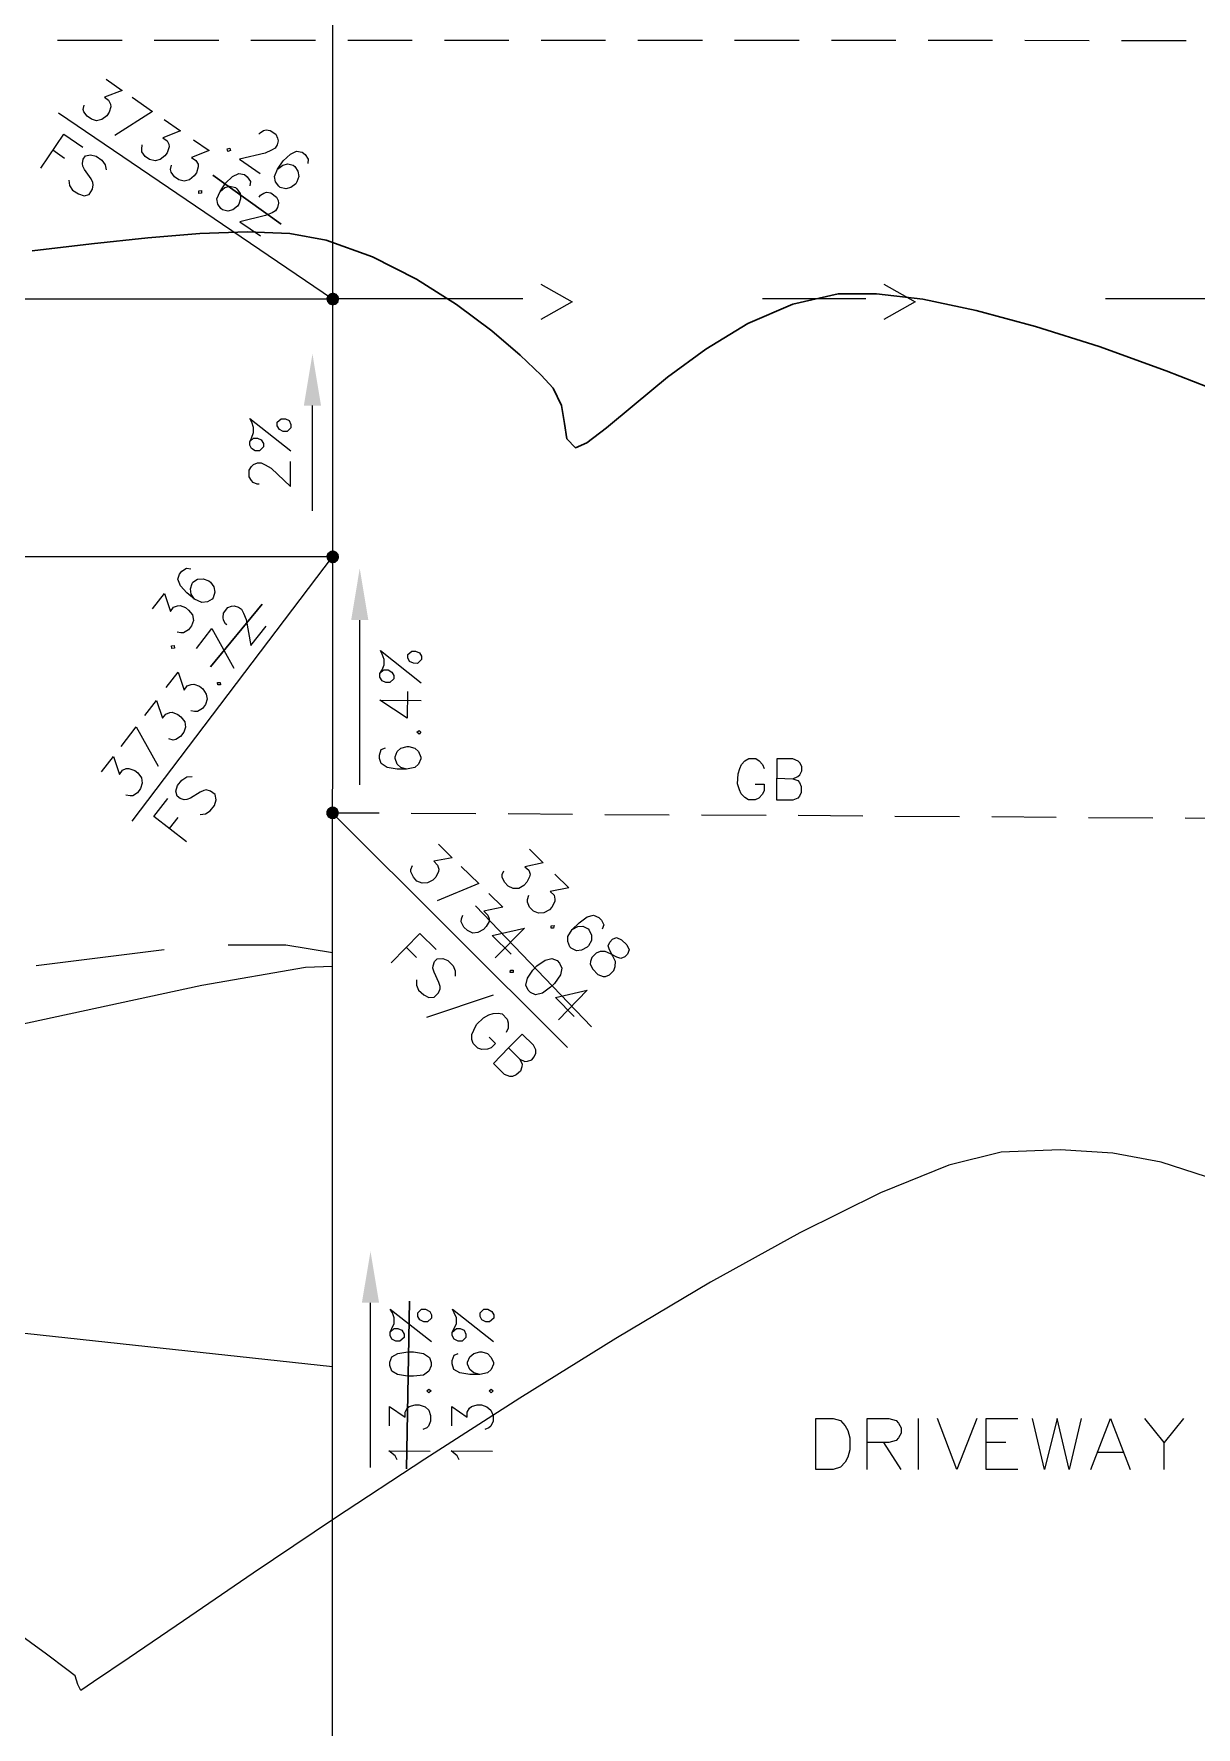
# Model space of a CAD drawing. Header units: millimetres. Extents: x -419 to 20046, y -14642 to 2638.
# Drawn here: x 10.213 to 12.466, y 7.277 to 10.56 of the extents above; entities that cross this region are included whole.
import ezdxf

# ---------------------------------------------------------------- set-up
doc = ezdxf.new("R2010")
doc.units = ezdxf.units.MM
for name, color, linetype in [('PDF11_----LN02', 7, 'Continuous'), ('PDF11_----LN03', 7, 'Continuous'), ('PDF11_----TX00', 7, 'Continuous'), ('PDF11_EXTO$BSL', 7, 'Continuous'), ('PDF11_PR-swale', 7, 'Continuous'), ('PDF11_PRPN$BSL', 7, 'Continuous'), ('PDF11_PRPN$PRPNCW', 7, 'Continuous'), ('PDF11_PRPN$PRPNDY', 7, 'Continuous'), ('PDF11_PRPN$PRPNSW', 7, 'Continuous')]:
    doc.layers.add(name, color=color, linetype=linetype)
doc.layers.add('PDF11_0', color=7, linetype='Continuous', true_color=0xb3b3b3)
doc.layers.add('PDF11_EXTO$--C3-Surface-EXTO', color=7, linetype='Continuous', true_color=0xb3b3b3)

msp = doc.modelspace()

# ---------------------------------------------------------------- hatches: boundary and pattern name
at = {"layer": 'PDF11_----TX00', "transparency": 33554559}
for points in [[(10.7534, 9.9391), (10.7367, 9.8391), (10.77, 9.8391)], [(10.845, 9.5233), (10.8284, 9.4233), (10.8617, 9.4233)], [(10.8659, 8.1998), (10.8492, 8.0998), (10.8825, 8.0998)]]:
    msp.add_hatch(color=256, dxfattribs=at).paths.add_polyline_path(points)
at = {"layer": 'PDF11_0', "transparency": 33554559}
for points in [[(10.7825, 10.0525), (10.78, 10.0466), (10.7925, 10.0458)], [(10.7925, 10.0458), (10.78, 10.0466), (10.7817, 10.04)], [(10.7925, 10.0458), (10.7817, 10.04), (10.7859, 10.035)], [(10.7925, 10.0458), (10.7875, 10.0566), (10.7825, 10.0525)], [(10.7859, 10.035), (10.7917, 10.0333), (10.7925, 10.0458)], [(10.7925, 10.0458), (10.7934, 10.0583), (10.7875, 10.0566)], [(10.7925, 10.0458), (10.7917, 10.0333), (10.7984, 10.0341)], [(10.8, 10.0558), (10.7934, 10.0583), (10.7925, 10.0458)], [(10.7925, 10.0458), (10.8042, 10.0508), (10.8, 10.0558)], [(10.7925, 10.0458), (10.805, 10.045), (10.8042, 10.0508)], [(10.8034, 10.0383), (10.805, 10.045), (10.7925, 10.0458)], [(10.7925, 10.0458), (10.7984, 10.0341), (10.8034, 10.0383)], [(10.7825, 9.5533), (10.78, 9.5474), (10.7925, 9.5458)], [(10.7925, 9.5458), (10.7884, 9.5574), (10.7825, 9.5533)], [(10.7925, 9.5458), (10.7942, 9.5583), (10.7884, 9.5574)], [(10.8, 9.5558), (10.7942, 9.5583), (10.7925, 9.5458)], [(10.7925, 9.5458), (10.8042, 9.5508), (10.8, 9.5558)], [(10.7925, 9.5458), (10.78, 9.5474), (10.7817, 9.5408)], [(10.7925, 9.5458), (10.7817, 9.5408), (10.785, 9.5358)], [(10.785, 9.5358), (10.7909, 9.5333), (10.7925, 9.5458)], [(10.7925, 9.5458), (10.7909, 9.5333), (10.7975, 9.5341)], [(10.7925, 9.5458), (10.805, 9.5441), (10.8042, 9.5508)], [(10.7925, 9.5458), (10.7975, 9.5341), (10.8025, 9.5383)], [(10.8025, 9.5383), (10.805, 9.5441), (10.7925, 9.5458)], [(10.7925, 9.0491), (10.7892, 9.0616), (10.7834, 9.0582)], [(10.7925, 9.0491), (10.7959, 9.0616), (10.7892, 9.0616)], [(10.8017, 9.0582), (10.7959, 9.0616), (10.7925, 9.0491)], [(10.7834, 9.0582), (10.78, 9.0524), (10.7925, 9.0491)], [(10.7925, 9.0491), (10.78, 9.0524), (10.78, 9.0466)], [(10.7925, 9.0491), (10.78, 9.0466), (10.7834, 9.0407)], [(10.7834, 9.0407), (10.7892, 9.0374), (10.7925, 9.0491)], [(10.7925, 9.0491), (10.7892, 9.0374), (10.7959, 9.0374)], [(10.7925, 9.0491), (10.8042, 9.0524), (10.8017, 9.0582)], [(10.7925, 9.0491), (10.8042, 9.0466), (10.8042, 9.0524)], [(10.7925, 9.0491), (10.7959, 9.0374), (10.8017, 9.0407)], [(10.8017, 9.0407), (10.8042, 9.0466), (10.7925, 9.0491)]]:
    msp.add_hatch(color=7, dxfattribs=at).paths.add_polyline_path(points)

# ---------------------------------------------------------------- linework, layer by layer
at = {"layer": 'PDF11_----LN02', "lineweight": 18}
for points in [[(3.0344, 13.4869), (3.1044, 13.2036), (3.2261, 12.6085), (3.3619, 12.1201), (3.5311, 11.6534), (3.762, 11.1034), (3.9461, 10.6859), (4.2545, 10.1366), (4.4437, 9.8083), (4.667, 9.4974), (4.777, 9.3974), (4.9721, 9.2882), (5.3429, 9.1149), (5.7963, 8.9649), (6.0763, 8.8982), (7.0289, 8.7565), (8.1348, 8.5615), (8.7415, 8.5373), (9.6108, 8.5632), (10.1533, 8.6324), (10.5392, 8.7157), (10.74, 8.7507), (10.7925, 8.7524)], [(10.4658, 8.784), (10.2175, 8.7532)], [(10.59, 8.794), (10.7017, 8.794), (10.7925, 8.779)]]:
    msp.add_lwpolyline(points, dxfattribs=at)
at = {"layer": 'PDF11_----LN03', "lineweight": 20}
msp.add_lwpolyline([(2.2718, 13.992), (2.3869, 13.9461), (2.4669, 13.8869), (2.5885, 13.7669), (2.6677, 13.6378), (2.7094, 13.5144), (2.8519, 12.901), (2.9794, 12.291), (3.0836, 11.9735), (3.2769, 11.4559), (3.577, 10.8034), (3.8711, 10.2533), (4.2928, 9.5141), (4.5095, 9.2266), (4.6137, 9.1424), (5.2913, 8.8132), (6.0547, 8.6024), (6.6872, 8.4573), (7.4173, 8.3323), (8.2015, 8.2373), (9.1516, 8.1457), (9.8908, 8.074), (10.7925, 7.9765)], dxfattribs=at)
at = {"layer": 'PDF11_----LN03', "lineweight": 30}
for points in [[(10.6925, 10.1908), (10.56, 10.2858)], [(10.5558, 9.3324), (10.6559, 9.4541)], [(11.2942, 8.6349), (11.0692, 8.869)], [(10.9359, 7.7781), (10.9417, 8.1031)]]:
    msp.add_lwpolyline(points, dxfattribs=at)
at = {"layer": 'PDF11_----TX00', "lineweight": 20}
for points in [[(10.3533, 10.4717), (10.3842, 10.45), (10.35, 10.4367), (10.3583, 10.4308), (10.3617, 10.4233), (10.3625, 10.4183), (10.3592, 10.4075), (10.355, 10.4008), (10.345, 10.3933), (10.335, 10.3908), (10.325, 10.3942), (10.3167, 10.4), (10.31, 10.4083), (10.3092, 10.4133), (10.3108, 10.4217)], [(10.4042, 10.4367), (10.4433, 10.4092), (10.37, 10.3625)], [(10.4658, 10.3933), (10.4975, 10.3717), (10.4633, 10.3583), (10.4717, 10.3525), (10.475, 10.3458), (10.4758, 10.3408), (10.4717, 10.3292), (10.4675, 10.3233), (10.4583, 10.3158), (10.4483, 10.3133), (10.4375, 10.3158), (10.4292, 10.3217), (10.4225, 10.3308), (10.4225, 10.3358), (10.4233, 10.3442)], [(10.6492, 10.365), (10.6517, 10.3675), (10.6584, 10.3725), (10.6634, 10.3733), (10.6717, 10.3725), (10.6825, 10.365), (10.6859, 10.3575), (10.6867, 10.3525), (10.685, 10.3442), (10.6809, 10.3383), (10.6742, 10.3342), (10.6617, 10.3283), (10.6117, 10.3167), (10.6517, 10.2892)], [(10.2267, 10.2992), (10.2717, 10.365), (10.3083, 10.34)], [(10.5225, 10.3542), (10.5533, 10.3333), (10.5192, 10.32), (10.5275, 10.3142), (10.5317, 10.3067), (10.5317, 10.3017), (10.5283, 10.29), (10.5242, 10.2842), (10.515, 10.2767), (10.505, 10.2742), (10.4942, 10.2767), (10.4858, 10.2825), (10.4792, 10.2917), (10.4783, 10.2967), (10.48, 10.305)], [(10.2725, 10.3183), (10.25, 10.3342)], [(10.2808, 10.2758), (10.2825, 10.2658), (10.2883, 10.2567), (10.3, 10.2492), (10.3108, 10.2458), (10.3208, 10.2483), (10.3267, 10.2583), (10.3283, 10.2667), (10.3275, 10.2717), (10.3242, 10.2783), (10.3117, 10.2967), (10.3083, 10.3033), (10.3075, 10.3083), (10.3092, 10.3167), (10.3133, 10.3233), (10.3233, 10.325), (10.3342, 10.3225), (10.345, 10.315), (10.3517, 10.3058), (10.3533, 10.2958)], [(10.6859, 10.2975), (10.6967, 10.3133), (10.7109, 10.3267), (10.7225, 10.3325), (10.7334, 10.33), (10.7392, 10.3258), (10.745, 10.3167), (10.7442, 10.3083)], [(10.5742, 10.2542), (10.585, 10.27), (10.5983, 10.2833), (10.6108, 10.2892), (10.6217, 10.2867), (10.6267, 10.2825), (10.6334, 10.2733), (10.6317, 10.265)], [(10.65, 10.2433), (10.6525, 10.2467), (10.6592, 10.2508), (10.6642, 10.2525), (10.6725, 10.2517), (10.6834, 10.2433), (10.6867, 10.2367), (10.6875, 10.2317), (10.6859, 10.2233), (10.6817, 10.2167), (10.675, 10.2125), (10.6625, 10.2075), (10.6125, 10.195), (10.6525, 10.1683)], [(10.7534, 9.6349), (10.7534, 9.8391)], [(10.6317, 9.7691), (10.635, 9.7758), (10.6392, 9.7866), (10.6392, 9.7966), (10.6359, 9.8066), (10.6317, 9.8141), (10.7117, 9.7516)], [(10.65, 9.6866), (10.6459, 9.6866), (10.6384, 9.6899), (10.635, 9.6941), (10.6309, 9.7008), (10.6309, 9.7141), (10.635, 9.7208), (10.6392, 9.7249), (10.6467, 9.7283), (10.6542, 9.7283), (10.6617, 9.7241), (10.6734, 9.7174), (10.7109, 9.6824), (10.7109, 9.7308)], [(10.525, 9.4641), (10.51, 9.4758), (10.4975, 9.4899), (10.4925, 9.5024), (10.4958, 9.5124), (10.5, 9.5183), (10.5092, 9.5241), (10.5175, 9.5224)], [(10.4433, 9.4449), (10.4667, 9.4749), (10.4783, 9.4399), (10.4842, 9.4483), (10.4917, 9.4508), (10.4967, 9.4516), (10.5075, 9.4474), (10.5133, 9.4424), (10.5208, 9.4333), (10.5225, 9.4224), (10.5192, 9.4124), (10.5133, 9.4041), (10.5033, 9.3983), (10.4983, 9.3983), (10.4908, 9.3999)], [(10.5875, 9.4141), (10.585, 9.4158), (10.5808, 9.4233), (10.58, 9.4283), (10.5808, 9.4366), (10.5892, 9.4474), (10.5967, 9.4499), (10.6017, 9.4508), (10.61, 9.4483), (10.6158, 9.4441), (10.62, 9.4366), (10.625, 9.4241), (10.6342, 9.3741), (10.6634, 9.4116)], [(10.845, 9.1041), (10.845, 9.4233)], [(10.5283, 9.3682), (10.5583, 9.4066), (10.6008, 9.3299)], [(10.8842, 9.3199), (10.8884, 9.3266), (10.8925, 9.3366), (10.8925, 9.3466), (10.8884, 9.3574), (10.885, 9.3641), (10.9642, 9.3016)], [(10.47, 9.2924), (10.4933, 9.3224), (10.505, 9.2874), (10.5108, 9.2957), (10.5183, 9.2982), (10.5233, 9.2991), (10.5342, 9.2949), (10.5408, 9.2899), (10.5475, 9.2799), (10.5492, 9.2699), (10.5458, 9.2599), (10.54, 9.2516), (10.5308, 9.2457), (10.525, 9.2457), (10.5175, 9.2474)], [(10.4283, 9.2382), (10.4508, 9.2674), (10.4625, 9.2332), (10.4692, 9.2407), (10.4767, 9.2441), (10.4817, 9.2449), (10.4925, 9.2399), (10.4983, 9.2357), (10.5058, 9.2257), (10.5075, 9.2157), (10.5042, 9.2057), (10.4975, 9.1974), (10.4883, 9.1916), (10.4833, 9.1907), (10.475, 9.1932)], [(10.9375, 9.2849), (10.9367, 9.2332), (10.8842, 9.2682), (10.9642, 9.2674)], [(10.3825, 9.1782), (10.4117, 9.2166), (10.4542, 9.1399)], [(10.3442, 9.1291), (10.3675, 9.1591), (10.3792, 9.1241), (10.385, 9.1324), (10.3925, 9.1357), (10.3975, 9.1357), (10.4092, 9.1316), (10.415, 9.1274), (10.4217, 9.1174), (10.4233, 9.1074), (10.42, 9.0966), (10.4142, 9.0882), (10.405, 9.0824), (10.4, 9.0824), (10.3917, 9.0841)], [(10.9359, 9.1341), (10.9175, 9.1341), (10.8984, 9.1374), (10.8867, 9.1449), (10.8834, 9.1549), (10.8834, 9.1616), (10.8867, 9.1724), (10.895, 9.1757)], [(11.6118, 9.1049), (11.6293, 9.1049), (11.6293, 9.0932), (11.6259, 9.0857), (11.6184, 9.0782), (11.6118, 9.0749), (11.5984, 9.0749), (11.5918, 9.0791), (11.5843, 9.0866), (11.5809, 9.0941), (11.5776, 9.1057), (11.5784, 9.1249), (11.5818, 9.1357), (11.5851, 9.1432), (11.5918, 9.1507), (11.5993, 9.1549), (11.6126, 9.1549), (11.6193, 9.1507), (11.6259, 9.1432), (11.6293, 9.1357)], [(11.6843, 9.1157), (11.6943, 9.1124), (11.6976, 9.1082), (11.7009, 9.1007), (11.7009, 9.0891), (11.6976, 9.0816), (11.6943, 9.0782), (11.6843, 9.0741), (11.6534, 9.0741), (11.6534, 9.1166), (11.6843, 9.1157), (11.6943, 9.1199), (11.6984, 9.1232), (11.7018, 9.1307), (11.7018, 9.1391), (11.6984, 9.1466), (11.6951, 9.1499), (11.6843, 9.1541), (11.6534, 9.1541), (11.6534, 9.1166)], [(10.5358, 9.0466), (10.5458, 9.0474), (10.555, 9.0532), (10.5633, 9.0641), (10.5667, 9.0749), (10.565, 9.0849), (10.5558, 9.0916), (10.5475, 9.0941), (10.5425, 9.0932), (10.5358, 9.0899), (10.5167, 9.0782), (10.51, 9.0757), (10.505, 9.0749), (10.4967, 9.0774), (10.4908, 9.0816), (10.4883, 9.0916), (10.4917, 9.1024), (10.5, 9.1132), (10.51, 9.1191), (10.52, 9.1199)], [(10.5092, 8.9932), (10.4458, 9.0424), (10.4733, 9.0774)], [(10.4925, 9.0407), (10.4758, 9.0191)], [(10.8825, 9.0491), (10.7925, 9.0491)], [(11.0701, 9.0474), (10.945, 9.0482)], [(11.2576, 9.0466), (11.1326, 9.0474)], [(11.4451, 9.0449), (11.3201, 9.0457)], [(11.6326, 9.0441), (11.5076, 9.0449)], [(11.8201, 9.0432), (11.6951, 9.0441)], [(12.0076, 9.0416), (11.8826, 9.0424)], [(12.1951, 9.0407), (12.0701, 9.0416)], [(12.3827, 9.0391), (12.2576, 9.0399)], [(12.5702, 9.0382), (12.4452, 9.0391)], [(10.9975, 8.9891), (11.0242, 8.9624), (10.9884, 8.9557), (10.9959, 8.9482), (10.9984, 8.9407), (10.9975, 8.9357), (10.9925, 8.9249), (10.9867, 8.919), (10.9767, 8.914), (10.9659, 8.9132), (10.9559, 8.9174), (10.9492, 8.9249), (10.9442, 8.9349), (10.9442, 8.9399), (10.9475, 8.9474)], [(11.1742, 8.9791), (11.2009, 8.9524), (11.1651, 8.9449), (11.1726, 8.9382), (11.1751, 8.9307), (11.1742, 8.9257), (11.1692, 8.9149), (11.1634, 8.909), (11.1534, 8.9032), (11.1426, 8.9032), (11.1326, 8.9074), (11.1259, 8.9149), (11.1209, 8.9249), (11.1209, 8.9299), (11.1242, 8.9374)], [(11.0417, 8.9457), (11.0759, 8.9124), (10.995, 8.879)], [(11.2234, 8.9307), (11.2501, 8.904), (11.2142, 8.8974), (11.2217, 8.8899), (11.2234, 8.8824), (11.2234, 8.8774), (11.2176, 8.8665), (11.2126, 8.8615), (11.2017, 8.8557), (11.1917, 8.8549), (11.1817, 8.859), (11.1742, 8.8665), (11.1701, 8.8765), (11.1701, 8.8815), (11.1726, 8.8899)], [(11.0951, 8.8932), (11.1226, 8.8665), (11.0859, 8.859), (11.0934, 8.8515), (11.0959, 8.844), (11.0959, 8.839), (11.0901, 8.829), (11.0851, 8.8232), (11.0742, 8.8174), (11.0642, 8.8165), (11.0542, 8.8215), (11.0467, 8.8282), (11.0417, 8.8382), (11.0426, 8.844), (11.0451, 8.8515)], [(11.2567, 8.8232), (11.2701, 8.8365), (11.2859, 8.8482), (11.2984, 8.8515), (11.3084, 8.8465), (11.3134, 8.8415), (11.3184, 8.8324), (11.3151, 8.824)], [(10.9059, 8.759), (10.9617, 8.8157), (10.9934, 8.7849)], [(11.1384, 8.7757), (11.1017, 8.8115), (11.1642, 8.8257), (11.1076, 8.7682)], [(10.955, 8.769), (10.935, 8.789)], [(10.955, 8.7257), (10.955, 8.7157), (10.9592, 8.7057), (10.9692, 8.6965), (10.9792, 8.6915), (10.9892, 8.6924), (10.9975, 8.7007), (11.0009, 8.7082), (11.0009, 8.7132), (10.9984, 8.7207), (10.9892, 8.7407), (10.9867, 8.7482), (10.9875, 8.7532), (10.99, 8.7615), (10.995, 8.7665), (11.0059, 8.7674), (11.0159, 8.7632), (11.0259, 8.7532), (11.03, 8.7432), (11.03, 8.7332)], [(11.2609, 8.6549), (11.2242, 8.6915), (11.2859, 8.7057), (11.2301, 8.6482)], [(10.975, 8.6532), (11.1042, 8.6965)], [(11.0959, 8.6149), (11.1084, 8.6024), (11.1001, 8.594), (11.0926, 8.5915), (11.0817, 8.5907), (11.0742, 8.5932), (11.0651, 8.6024), (11.0626, 8.6099), (11.0626, 8.6199), (11.0659, 8.6282), (11.0717, 8.639), (11.0851, 8.6524), (11.0951, 8.6582), (11.1034, 8.6607), (11.1134, 8.6615), (11.1209, 8.6599), (11.1309, 8.6499), (11.1326, 8.6424), (11.1326, 8.6324), (11.1292, 8.624)], [(11.1551, 8.5724), (11.1601, 8.5624), (11.1592, 8.5574), (11.1567, 8.549), (11.1484, 8.5415), (11.1409, 8.5382), (11.1359, 8.5382), (11.1259, 8.5424), (11.1042, 8.564), (11.1336, 8.5938), (11.1551, 8.5724), (11.1651, 8.5674), (11.1701, 8.5682), (11.1784, 8.5707), (11.1834, 8.5765), (11.1867, 8.584), (11.1867, 8.5899), (11.1817, 8.599), (11.1601, 8.6207), (11.1336, 8.5938), (11.1334, 8.594)], [(10.8659, 7.7806), (10.8659, 8.0998)], [(10.9042, 8.0431), (10.9075, 8.0498), (10.9117, 8.0598), (10.9117, 8.0706), (10.9084, 8.0806), (10.9042, 8.0873), (10.9842, 8.0248)], [(11.0242, 8.0431), (11.0284, 8.0498), (11.0325, 8.0598), (11.0325, 8.0706), (11.0284, 8.0806), (11.025, 8.0873), (11.1042, 8.0248)], [(11.0776, 7.9606), (11.0584, 7.9606), (11.0392, 7.964), (11.0275, 7.9706), (11.0242, 7.9815), (11.0242, 7.9881), (11.0284, 7.9981), (11.0359, 8.0015)], [(10.9025, 7.8615), (10.9025, 7.899), (10.9334, 7.8781), (10.9334, 7.8881), (10.9367, 7.8956), (10.9409, 7.899), (10.9525, 7.9023), (10.96, 7.9023), (10.9717, 7.8981), (10.9792, 7.8915), (10.9825, 7.8815), (10.9825, 7.8706), (10.9784, 7.8606), (10.975, 7.8573), (10.9675, 7.854)], [(11.0234, 7.8615), (11.0234, 7.899), (11.0534, 7.8781), (11.0534, 7.8881), (11.0576, 7.8956), (11.0617, 7.899), (11.0726, 7.9023), (11.0809, 7.9023), (11.0917, 7.8981), (11.0992, 7.8915), (11.1034, 7.8815), (11.1034, 7.8706), (11.0992, 7.8606), (11.0951, 7.8573), (11.0876, 7.854)], [(10.9175, 7.7956), (10.9134, 7.8031), (10.9017, 7.8131), (10.9817, 7.8123)], [(11.0375, 7.7956), (11.0342, 7.8031), (11.0225, 7.8131), (11.1026, 7.8123)]]:
    msp.add_lwpolyline(points, dxfattribs=at)
for points in [[(10.5933, 10.3383), (10.5942, 10.3333), (10.5892, 10.3317), (10.5883, 10.3367)], [(10.6959, 10.305), (10.7059, 10.3075), (10.7159, 10.305), (10.7192, 10.3025), (10.725, 10.2933), (10.7267, 10.2833), (10.7234, 10.2725), (10.7209, 10.2692), (10.7117, 10.2617), (10.7017, 10.2592), (10.6909, 10.2617), (10.6884, 10.2642), (10.6817, 10.2725), (10.68, 10.2833), (10.6859, 10.2975)], [(10.5383, 10.2558), (10.5383, 10.2508), (10.5333, 10.25), (10.5333, 10.255)], [(10.5833, 10.2617), (10.5933, 10.2642), (10.6042, 10.2617), (10.6067, 10.2592), (10.6133, 10.25), (10.6142, 10.24), (10.6108, 10.2292), (10.6083, 10.2258), (10.5992, 10.2183), (10.5892, 10.2158), (10.5792, 10.2183), (10.5758, 10.2208), (10.57, 10.2292), (10.5683, 10.24), (10.5742, 10.2542)], [(10.685, 9.8), (10.685, 9.8066), (10.6925, 9.8133), (10.7009, 9.8133), (10.7084, 9.81), (10.7117, 9.8025), (10.7117, 9.7958), (10.7042, 9.7891), (10.6967, 9.7891), (10.6892, 9.7925)], [(10.6392, 9.7758), (10.6467, 9.7758), (10.6542, 9.7724), (10.6584, 9.7658), (10.6584, 9.7591), (10.6509, 9.7516), (10.6425, 9.7516), (10.635, 9.7558), (10.6317, 9.7624), (10.6317, 9.7691)], [(10.5183, 9.4733), (10.5167, 9.4841), (10.52, 9.4941), (10.5217, 9.4966), (10.5308, 9.5024), (10.5417, 9.5033), (10.5525, 9.4991), (10.5558, 9.4966), (10.5625, 9.4874), (10.5642, 9.4774), (10.5608, 9.4666), (10.5592, 9.4641), (10.55, 9.4583), (10.5392, 9.4574), (10.525, 9.4641)], [(10.48, 9.3732), (10.485, 9.3741), (10.4858, 9.3691), (10.4808, 9.3682)], [(10.9384, 9.3499), (10.9384, 9.3566), (10.9459, 9.3632), (10.9534, 9.3632), (10.9609, 9.3599), (10.965, 9.3532), (10.965, 9.3466), (10.9567, 9.3391), (10.9492, 9.3399), (10.9417, 9.3432)], [(10.8917, 9.3266), (10.9, 9.3266), (10.9075, 9.3224), (10.9109, 9.3157), (10.9109, 9.3091), (10.9034, 9.3024), (10.8959, 9.3024), (10.8884, 9.3057), (10.8842, 9.3124), (10.8842, 9.3199)], [(10.5692, 9.3024), (10.5742, 9.3024), (10.575, 9.2974), (10.57, 9.2974)], [(10.9559, 9.2057), (10.96, 9.2091), (10.9634, 9.2057), (10.96, 9.2024)], [(10.925, 9.1374), (10.9175, 9.1441), (10.9134, 9.1549), (10.9134, 9.1582), (10.9175, 9.1682), (10.925, 9.1749), (10.9367, 9.1782), (10.94, 9.1782), (10.9517, 9.1749), (10.9592, 9.1682), (10.9634, 9.1574), (10.9634, 9.1541), (10.9592, 9.1441), (10.9517, 9.1374), (10.9359, 9.1341)], [(11.2217, 8.8315), (11.2209, 8.8257), (11.2159, 8.8257), (11.2159, 8.8307)], [(11.2676, 8.829), (11.2776, 8.8299), (11.2876, 8.8249), (11.2901, 8.8224), (11.2942, 8.8124), (11.2942, 8.8024), (11.2884, 8.7915), (11.2859, 8.789), (11.2751, 8.7832), (11.2651, 8.7824), (11.2551, 8.7874), (11.2526, 8.7899), (11.2484, 8.7999), (11.2484, 8.8099), (11.2567, 8.8232)], [(11.3526, 8.8032), (11.3626, 8.794), (11.3676, 8.784), (11.3642, 8.7757), (11.3592, 8.7707), (11.3509, 8.7674), (11.3434, 8.7699), (11.3309, 8.7765), (11.3209, 8.7807), (11.3109, 8.7807), (11.3034, 8.7774), (11.2951, 8.769), (11.2926, 8.7615), (11.2917, 8.7565), (11.2967, 8.7465), (11.3067, 8.7365), (11.3167, 8.7324), (11.3217, 8.7324), (11.3292, 8.7357), (11.3376, 8.744), (11.3401, 8.7515), (11.3409, 8.7615), (11.3359, 8.7715), (11.3292, 8.784), (11.3267, 8.7915), (11.3301, 8.799), (11.3351, 8.8049), (11.3426, 8.8082)], [(11.2276, 8.7632), (11.2326, 8.7582), (11.2367, 8.7482), (11.2342, 8.7357), (11.2226, 8.719), (11.2151, 8.7115), (11.1992, 8.6999), (11.1859, 8.6965), (11.1759, 8.7015), (11.1717, 8.7057), (11.1667, 8.7157), (11.1701, 8.729), (11.1809, 8.7449), (11.1884, 8.7532), (11.2042, 8.764), (11.2176, 8.7674)], [(11.1426, 8.7449), (11.1426, 8.7399), (11.1367, 8.7399), (11.1376, 8.7449)], [(10.9575, 8.0731), (10.9575, 8.0806), (10.965, 8.0873), (10.9725, 8.0873), (10.9809, 8.0831), (10.9842, 8.0765), (10.9842, 8.0698), (10.9767, 8.0631), (10.9692, 8.0631), (10.9617, 8.0665)], [(11.0784, 8.0731), (11.0784, 8.0806), (11.0859, 8.0873), (11.0934, 8.0873), (11.1009, 8.0831), (11.1051, 8.0765), (11.1051, 8.0698), (11.0967, 8.0631), (11.0892, 8.0631), (11.0817, 8.0665)], [(10.9117, 8.0498), (10.9192, 8.0498), (10.9267, 8.0465), (10.9309, 8.039), (10.9309, 8.0323), (10.9225, 8.0256), (10.915, 8.0256), (10.9075, 8.029), (10.9042, 8.0365), (10.9042, 8.0431)], [(11.0325, 8.0498), (11.04, 8.0498), (11.0476, 8.0465), (11.0509, 8.039), (11.0509, 8.0323), (11.0434, 8.0256), (11.0359, 8.0256), (11.0284, 8.029), (11.0242, 8.0365), (11.0242, 8.0431)], [(10.9034, 7.9781), (10.9034, 7.9848), (10.9075, 7.9948), (10.9192, 8.0015), (10.9384, 8.0048), (10.9492, 8.0048), (10.9684, 8.0015), (10.98, 7.994), (10.9834, 7.984), (10.9834, 7.9773), (10.9792, 7.9673), (10.9684, 7.9598), (10.9492, 7.9573), (10.9375, 7.9573), (10.9184, 7.9606), (10.9075, 7.9673)], [(11.0659, 7.964), (11.0584, 7.9706), (11.0542, 7.9806), (11.0542, 7.9848), (11.0584, 7.9948), (11.0659, 8.0015), (11.0776, 8.0048), (11.0817, 8.0048), (11.0926, 8.0015), (11.1001, 7.994), (11.1042, 7.984), (11.1042, 7.9806), (11.1001, 7.9706), (11.0926, 7.964), (11.0776, 7.9606)], [(10.975, 7.929), (10.9792, 7.9323), (10.9834, 7.929), (10.9792, 7.9256)], [(11.0959, 7.929), (11.1001, 7.9323), (11.1034, 7.929), (11.1001, 7.9256)]]:
    msp.add_lwpolyline(points, close=True, dxfattribs=at)
at = {"layer": 'PDF11_0', "color": 7, "lineweight": 20}
for points in [[(10.2608, 10.4067), (10.7925, 10.0458)], [(10.4042, 9.0332), (10.7925, 9.5458)], [(11.2476, 8.5949), (10.7925, 9.0491)]]:
    msp.add_lwpolyline(points, dxfattribs=at)
at = {"layer": 'PDF11_0', "lineweight": 30}
msp.add_lwpolyline([(10.21, 10.1391), (10.325, 10.1525), (10.4342, 10.1641), (10.535, 10.1725), (10.6275, 10.1758), (10.7092, 10.1725), (10.78, 10.16), (10.87, 10.1275), (10.955, 10.0841), (11.0325, 10.035), (11.1009, 9.9841), (11.1559, 9.9366), (11.1967, 9.8983), (11.2201, 9.8725), (11.2359, 9.8391), (11.2417, 9.8041), (11.2467, 9.7749), (11.2634, 9.7574), (11.2851, 9.7666), (11.3234, 9.7958), (11.3767, 9.8408), (11.4417, 9.8941), (11.5159, 9.9483), (11.5976, 9.9983), (11.6843, 10.0358), (11.7726, 10.0558), (11.8468, 10.0558), (11.9368, 10.045), (12.0401, 10.0233), (12.1551, 9.9925), (12.2785, 9.9533), (12.4085, 9.9066), (12.541, 9.855)], dxfattribs=at)
at = {"layer": 'PDF11_0', "lineweight": 18}
msp.add_lwpolyline([(12.4868, 8.344), (12.3985, 8.3723), (12.3052, 8.3898), (12.2026, 8.3965), (12.0885, 8.3915), (11.9868, 8.3665), (11.8543, 8.3132), (11.6984, 8.2357), (11.5251, 8.1398), (11.3417, 8.0306), (11.1551, 7.9148), (10.9709, 7.7965), (10.7959, 7.6814), (10.6384, 7.5756), (10.5033, 7.4831), (10.3983, 7.4114), (10.3292, 7.3648), (10.3042, 7.3481), (10.2983, 7.3598), (10.2933, 7.3764), (10.2775, 7.3889), (10.2375, 7.4189), (10.1758, 7.4639)], dxfattribs=at)
at = {"layer": 'PDF11_EXTO$--C3-Surface-EXTO', "lineweight": 30}
msp.add_lwpolyline([(10.21, 10.1391), (10.325, 10.1525), (10.4342, 10.1641), (10.535, 10.1725), (10.6275, 10.1758), (10.7092, 10.1725), (10.78, 10.16), (10.87, 10.1275), (10.955, 10.0841), (11.0325, 10.035), (11.1009, 9.9841), (11.1559, 9.9366), (11.1967, 9.8983), (11.2201, 9.8725), (11.2359, 9.8391), (11.2417, 9.8041), (11.2467, 9.7749), (11.2634, 9.7574), (11.2851, 9.7666), (11.3234, 9.7958), (11.3767, 9.8408), (11.4417, 9.8941), (11.5159, 9.9483), (11.5976, 9.9983), (11.6843, 10.0358), (11.7726, 10.0558), (11.8468, 10.0558), (11.9368, 10.045), (12.0401, 10.0233), (12.1551, 9.9925), (12.2785, 9.9533), (12.4085, 9.9066), (12.541, 9.855)], dxfattribs=at)
at = {"layer": 'PDF11_EXTO$--C3-Surface-EXTO', "lineweight": 18}
msp.add_lwpolyline([(12.4868, 8.344), (12.3985, 8.3723), (12.3052, 8.3898), (12.2026, 8.3965), (12.0885, 8.3915), (11.9868, 8.3665), (11.8543, 8.3132), (11.6984, 8.2357), (11.5251, 8.1398), (11.3417, 8.0306), (11.1551, 7.9148), (10.9709, 7.7965), (10.7959, 7.6814), (10.6384, 7.5756), (10.5033, 7.4831), (10.3983, 7.4114), (10.3292, 7.3648), (10.3042, 7.3481), (10.2983, 7.3598), (10.2933, 7.3764), (10.2775, 7.3889), (10.2375, 7.4189), (10.1758, 7.4639)], dxfattribs=at)
at = {"layer": 'PDF11_EXTO$BSL', "lineweight": 13}
for points in [[(10.3842, 10.5467), (10.2592, 10.5467)], [(10.5717, 10.5467), (10.4467, 10.5467)], [(10.7592, 10.5467), (10.6342, 10.5467)], [(10.9467, 10.5467), (10.8217, 10.5467)], [(11.1342, 10.5467), (11.0092, 10.5467)], [(11.3217, 10.5467), (11.1967, 10.5467)], [(11.5093, 10.5467), (11.3842, 10.5467)], [(11.6968, 10.5467), (11.5718, 10.5467)], [(11.8843, 10.5467), (11.7593, 10.5467)], [(12.0718, 10.5467), (11.9468, 10.5467)], [(12.2593, 10.5458), (12.1343, 10.5467)], [(12.4468, 10.5458), (12.3218, 10.5458)]]:
    msp.add_lwpolyline(points, dxfattribs=at)
at = {"layer": 'PDF11_PR-swale', "lineweight": 13}
for points in [[(11.1609, 10.0458), (10.7925, 10.0458)], [(11.1959, 10.0741), (11.2567, 10.04), (11.1959, 10.0058)], [(11.8259, 10.0458), (11.6259, 10.0458)], [(11.8609, 10.0741), (11.9218, 10.04), (11.8609, 10.0058)], [(12.491, 10.0458), (12.291, 10.0458)]]:
    msp.add_lwpolyline(points, dxfattribs=at)
at = {"layer": 'PDF11_PRPN$BSL', "lineweight": 13}
for points in [[(10.3842, 10.5467), (10.2592, 10.5467)], [(10.5717, 10.5467), (10.4467, 10.5467)], [(10.7592, 10.5467), (10.6342, 10.5467)], [(10.9467, 10.5467), (10.8217, 10.5467)], [(11.1342, 10.5467), (11.0092, 10.5467)], [(11.3217, 10.5467), (11.1967, 10.5467)], [(11.5093, 10.5467), (11.3842, 10.5467)], [(11.6968, 10.5467), (11.5718, 10.5467)], [(11.8843, 10.5467), (11.7593, 10.5467)], [(12.0718, 10.5467), (11.9468, 10.5467)], [(12.2593, 10.5458), (12.1343, 10.5467)], [(12.4468, 10.5458), (12.3218, 10.5458)]]:
    msp.add_lwpolyline(points, dxfattribs=at)
at = {"layer": 'PDF11_PRPN$PRPNCW', "lineweight": 20}
msp.add_lwpolyline([(11.7293, 7.8756), (11.7626, 7.8756), (11.7768, 7.8715), (11.7859, 7.8615), (11.7909, 7.8523), (11.7951, 7.8381), (11.7951, 7.8148), (11.7909, 7.8006), (11.7859, 7.7906), (11.7768, 7.7815), (11.7626, 7.7765), (11.7293, 7.7765)], close=True, dxfattribs=at)
for points in [[(11.8284, 7.7765), (11.8284, 7.8756), (11.8709, 7.8756), (11.8851, 7.8715), (11.8893, 7.8665), (11.8943, 7.8573), (11.8943, 7.8473), (11.8893, 7.8381), (11.8851, 7.8331), (11.8709, 7.829), (11.8284, 7.829)], [(11.9276, 7.8756), (11.9276, 7.7765)], [(12.041, 7.8756), (12.0026, 7.7765), (11.9651, 7.8756)], [(12.121, 7.7765), (12.0593, 7.7765), (12.0593, 7.8756), (12.121, 7.8756)], [(12.2435, 7.8756), (12.2201, 7.7765), (12.1968, 7.8756), (12.1726, 7.7765), (12.1493, 7.8756)], [(12.2626, 7.7765), (12.3002, 7.8756), (12.3385, 7.7765)], [(12.4418, 7.8756), (12.4043, 7.829), (12.3668, 7.8756)], [(11.8943, 7.7765), (11.8609, 7.829)], [(12.0976, 7.829), (12.0593, 7.829)], [(12.4043, 7.7765), (12.4043, 7.829)], [(12.3243, 7.8098), (12.2768, 7.8098)]]:
    msp.add_lwpolyline(points, dxfattribs=at)
at = {"layer": 'PDF11_PRPN$PRPNDY', "lineweight": 20}
msp.add_lwpolyline([(9.0857, 3.8411), (10.7917, 5.5463), (10.7934, 12.646), (10.7934, 12.696), (12.3935, 12.696), (12.3935, 12.646), (12.5935, 12.646), (12.5935, 12.696), (13.5936, 12.696)], dxfattribs=at)
at = {"layer": 'PDF11_PRPN$PRPNSW', "lineweight": 20}
for points in [[(10.7925, 9.5458), (7.8265, 9.5458), (7.8265, 10.5458), (8.5282, 10.5458), (8.5282, 9.5458)], [(7.8265, 10.0458), (10.7925, 10.0458)]]:
    msp.add_lwpolyline(points, dxfattribs=at)

doc.saveas('drawing.dxf')
